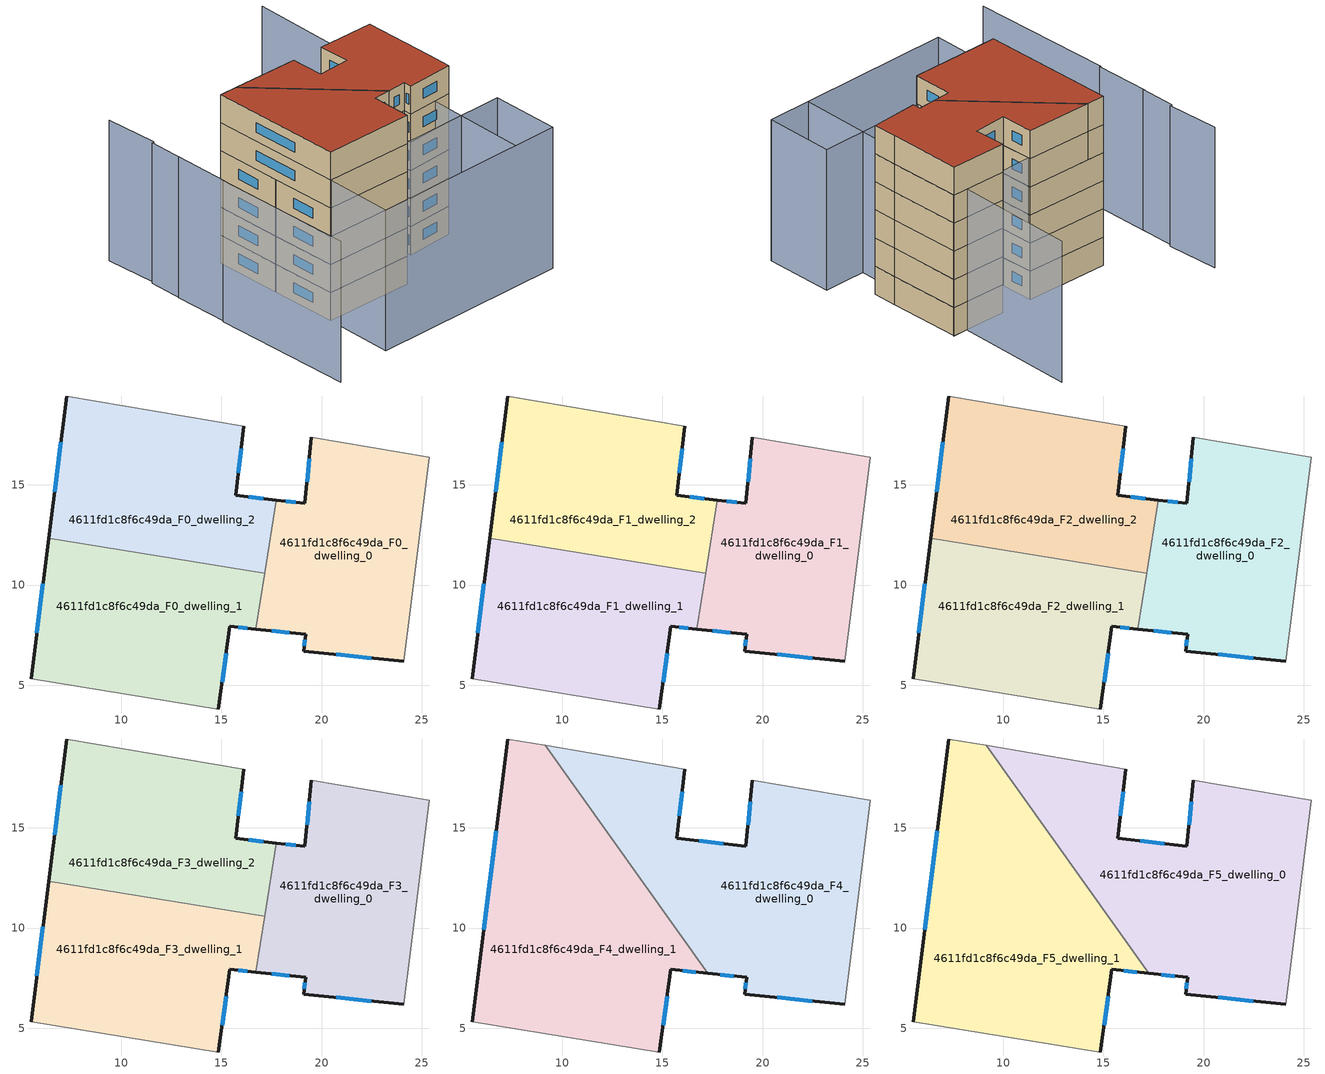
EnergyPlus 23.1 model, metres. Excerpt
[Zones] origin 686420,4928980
4611fd1c8f6c49da_F0_dwelling_0
 floor ground (EU_floor_Construction): 25.39,16.38 24.44,8.73 24.1,6.19 19.1,6.7 19.2,7.54 16.7,7.8 17.75,14.25 19.17,14.08 19.49,17.37 z0
 wall outside (EU_wall_Construction): 16.7,7.8 19.2,7.54 19.1,6.7 24.1,6.19 / 19.49,17.37 19.17,14.08 17.75,14.25 z0:3
 wall adiabatic (EU_wall_Construction): 24.1,6.19 24.44,8.73 25.39,16.38 19.49,17.37 z0:3
 wall to 4611fd1c8f6c49da_F0_dwelling_2 (EU_wall_Construction): 17.75,14.25 17.15,10.6 z0:3
 wall to 4611fd1c8f6c49da_F0_dwelling_1 (EU_wall_Construction): 17.15,10.6 16.7,7.8 z0:3
 window (EU_Window_Construction): 17.51,7.71 18.38,7.62 / 18.71,14.13 18.21,14.19 / 19.38,16.3 19.27,15.15 / 20.72,6.54 22.47,6.36 / 19.16,7.27 19.13,6.97 z0.98:2.02
4611fd1c8f6c49da_F0_dwelling_1
 floor ground (EU_floor_Construction): 17.16,10.6 16.7,7.8 15.41,7.93 14.85,3.81 5.49,5.33 6.37,12.35 z0
 wall outside (EU_wall_Construction): 14.85,3.81 15.41,7.93 16.7,7.8 / 6.37,12.35 5.49,5.33 z0:3
 wall adiabatic (EU_wall_Construction): 5.49,5.33 14.85,3.81 z0:3
 wall to 4611fd1c8f6c49da_F0_dwelling_2 (EU_wall_Construction): 17.16,10.6 6.37,12.35 z0:3
 window (EU_Window_Construction): 15.03,5.15 15.23,6.59 / 6.09,10.07 5.78,7.61 / 15.83,7.89 16.28,7.84 z0.98:2.02
4611fd1c8f6c49da_F0_dwelling_2
 floor ground (EU_floor_Construction): 16.11,17.92 15.71,14.48 17.75,14.25 17.16,10.6 6.37,12.35 7.27,19.44 z0
 wall outside (EU_wall_Construction): 17.75,14.25 15.71,14.48 16.11,17.92 / 7.27,19.44 6.37,12.35 z0:3
 wall adiabatic (EU_wall_Construction): 16.11,17.92 7.27,19.44 z0:3
 window (EU_Window_Construction): 15.84,15.6 15.98,16.8 / 17.08,14.32 16.37,14.4 / 6.98,17.13 6.66,14.66 z0.98:2.02
4611fd1c8f6c49da_F1_dwelling_0
 floor to 4611fd1c8f6c49da_F0_dwelling_0 (EU_floor_Construction): 25.39,16.38 24.44,8.73 24.1,6.19 19.1,6.7 19.2,7.54 16.7,7.8 17.75,14.25 19.17,14.08 19.49,17.37 z3
 wall outside (EU_wall_Construction): 16.7,7.8 19.2,7.54 19.1,6.7 24.1,6.19 / 19.49,17.37 19.17,14.08 17.75,14.25 z3:6
 wall adiabatic (EU_wall_Construction): 24.1,6.19 24.44,8.73 25.39,16.38 19.49,17.37 z3:6
 wall to 4611fd1c8f6c49da_F1_dwelling_2 (EU_wall_Construction): 17.75,14.25 17.15,10.6 z3:6
 wall to 4611fd1c8f6c49da_F1_dwelling_1 (EU_wall_Construction): 17.15,10.6 16.7,7.8 z3:6
 window (EU_Window_Construction): 17.51,7.71 18.38,7.62 / 18.71,14.13 18.21,14.19 / 19.38,16.3 19.27,15.15 / 20.72,6.54 22.47,6.36 / 19.16,7.27 19.13,6.97 z3.98:5.02
4611fd1c8f6c49da_F1_dwelling_1
 floor to 4611fd1c8f6c49da_F0_dwelling_1 (EU_floor_Construction): 17.16,10.6 16.7,7.8 15.41,7.93 14.85,3.81 5.49,5.33 6.37,12.35 z3
 wall outside (EU_wall_Construction): 14.85,3.81 15.41,7.93 16.7,7.8 / 6.37,12.35 5.49,5.33 z3:6
 wall adiabatic (EU_wall_Construction): 5.49,5.33 14.85,3.81 z3:6
 wall to 4611fd1c8f6c49da_F1_dwelling_2 (EU_wall_Construction): 17.16,10.6 6.37,12.35 z3:6
 window (EU_Window_Construction): 15.03,5.15 15.23,6.59 / 6.09,10.07 5.78,7.61 / 15.83,7.89 16.28,7.84 z3.98:5.02
4611fd1c8f6c49da_F1_dwelling_2
 floor to 4611fd1c8f6c49da_F0_dwelling_2 (EU_floor_Construction): 16.11,17.92 15.71,14.48 17.75,14.25 17.16,10.6 6.37,12.35 7.27,19.44 z3
 wall outside (EU_wall_Construction): 17.75,14.25 15.71,14.48 16.11,17.92 / 7.27,19.44 6.37,12.35 z3:6
 wall adiabatic (EU_wall_Construction): 16.11,17.92 7.27,19.44 z3:6
 window (EU_Window_Construction): 15.84,15.6 15.98,16.8 / 17.08,14.32 16.37,14.4 / 6.98,17.13 6.66,14.66 z3.98:5.02
4611fd1c8f6c49da_F2_dwelling_0
 floor to 4611fd1c8f6c49da_F1_dwelling_0 (EU_floor_Construction): 25.39,16.38 24.44,8.73 24.1,6.19 19.1,6.7 19.2,7.54 16.7,7.8 17.75,14.25 19.17,14.08 19.49,17.37 z6
 wall outside (EU_wall_Construction): 16.7,7.8 19.2,7.54 19.1,6.7 24.1,6.19 / 19.49,17.37 19.17,14.08 17.75,14.25 z6:9
 wall adiabatic (EU_wall_Construction): 24.1,6.19 24.44,8.73 25.39,16.38 19.49,17.37 z6:9
 wall to 4611fd1c8f6c49da_F2_dwelling_2 (EU_wall_Construction): 17.75,14.25 17.15,10.6 z6:9
 wall to 4611fd1c8f6c49da_F2_dwelling_1 (EU_wall_Construction): 17.15,10.6 16.7,7.8 z6:9
 window (EU_Window_Construction): 17.51,7.71 18.38,7.62 / 18.71,14.13 18.21,14.19 / 19.38,16.3 19.27,15.15 / 20.72,6.54 22.47,6.36 / 19.16,7.27 19.13,6.97 z6.98:8.02
4611fd1c8f6c49da_F2_dwelling_1
 floor to 4611fd1c8f6c49da_F1_dwelling_1 (EU_floor_Construction): 17.16,10.6 16.7,7.8 15.41,7.93 14.85,3.81 5.49,5.33 6.37,12.35 z6
 wall outside (EU_wall_Construction): 14.85,3.81 15.41,7.93 16.7,7.8 / 6.37,12.35 5.49,5.33 z6:9
 wall adiabatic (EU_wall_Construction): 5.49,5.33 14.85,3.81 z6:9
 wall to 4611fd1c8f6c49da_F2_dwelling_2 (EU_wall_Construction): 17.16,10.6 6.37,12.35 z6:9
 window (EU_Window_Construction): 15.03,5.15 15.23,6.59 / 6.09,10.07 5.78,7.61 / 15.83,7.89 16.28,7.84 z6.98:8.02
4611fd1c8f6c49da_F2_dwelling_2
 floor to 4611fd1c8f6c49da_F1_dwelling_2 (EU_floor_Construction): 16.11,17.92 15.71,14.48 17.75,14.25 17.16,10.6 6.37,12.35 7.27,19.44 z6
 wall outside (EU_wall_Construction): 17.75,14.25 15.71,14.48 16.11,17.92 / 7.27,19.44 6.37,12.35 z6:9
 wall adiabatic (EU_wall_Construction): 16.11,17.92 7.27,19.44 z6:9
 window (EU_Window_Construction): 15.84,15.6 15.98,16.8 / 17.08,14.32 16.37,14.4 / 6.98,17.13 6.66,14.66 z6.98:8.02
4611fd1c8f6c49da_F3_dwelling_0
 floor to 4611fd1c8f6c49da_F2_dwelling_0 (EU_floor_Construction): 25.39,16.38 24.44,8.73 24.1,6.19 19.1,6.7 19.2,7.54 16.7,7.8 17.75,14.25 19.17,14.08 19.49,17.37 z9
 wall outside (EU_wall_Construction): 16.7,7.8 19.2,7.54 19.1,6.7 24.1,6.19 / 19.49,17.37 19.17,14.08 17.75,14.25 z9:12
 wall adiabatic (EU_wall_Construction): 24.1,6.19 24.44,8.73 25.39,16.38 19.49,17.37 z9:12
 wall to 4611fd1c8f6c49da_F3_dwelling_2 (EU_wall_Construction): 17.75,14.25 17.15,10.6 z9:12
 wall to 4611fd1c8f6c49da_F3_dwelling_1 (EU_wall_Construction): 17.15,10.6 16.7,7.8 z9:12
 window (EU_Window_Construction): 17.51,7.71 18.38,7.62 / 18.71,14.13 18.21,14.19 / 19.38,16.3 19.27,15.15 / 20.72,6.54 22.47,6.36 / 19.16,7.27 19.13,6.97 z9.98:11.02
4611fd1c8f6c49da_F3_dwelling_1
 floor to 4611fd1c8f6c49da_F2_dwelling_1 (EU_floor_Construction): 17.16,10.6 16.7,7.8 15.41,7.93 14.85,3.81 5.49,5.33 6.37,12.35 z9
 wall outside (EU_wall_Construction): 14.85,3.81 15.41,7.93 16.7,7.8 / 6.37,12.35 5.49,5.33 z9:12
 wall adiabatic (EU_wall_Construction): 5.49,5.33 14.85,3.81 z9:12
 wall to 4611fd1c8f6c49da_F3_dwelling_2 (EU_wall_Construction): 17.16,10.6 6.37,12.35 z9:12
 window (EU_Window_Construction): 15.03,5.15 15.23,6.59 / 6.09,10.07 5.78,7.61 / 15.83,7.89 16.28,7.84 z9.98:11.02
4611fd1c8f6c49da_F3_dwelling_2
 floor to 4611fd1c8f6c49da_F2_dwelling_2 (EU_floor_Construction): 16.11,17.92 15.71,14.48 17.75,14.25 17.16,10.6 6.37,12.35 7.27,19.44 z9
 wall outside (EU_wall_Construction): 17.75,14.25 15.71,14.48 16.11,17.92 / 7.27,19.44 6.37,12.35 z9:12
 wall adiabatic (EU_wall_Construction): 16.11,17.92 7.27,19.44 z9:12
 window (EU_Window_Construction): 15.84,15.6 15.98,16.8 / 17.08,14.32 16.37,14.4 / 6.98,17.13 6.66,14.66 z9.98:11.02
4611fd1c8f6c49da_F4_dwelling_0
 floor to 4611fd1c8f6c49da_F3_dwelling_0 (EU_floor_Construction): 25.39,16.38 24.44,8.73 24.1,6.19 19.1,6.7 19.2,7.54 17.26,7.74 16.8,8.39 17.75,14.25 19.17,14.08 19.49,17.37 z12
 floor to 4611fd1c8f6c49da_F3_dwelling_1 (EU_floor_Construction): 17.15,10.6 16.8,8.39 14.97,10.95 z12
 floor to 4611fd1c8f6c49da_F3_dwelling_2 (EU_floor_Construction): 16.11,17.92 15.71,14.48 17.75,14.25 17.15,10.6 14.97,10.95 9.15,19.12 z12
 wall outside (EU_wall_Construction): 17.26,7.74 19.2,7.54 19.1,6.7 24.1,6.19 / 19.49,17.37 19.17,14.08 15.71,14.48 16.11,17.92 z12:15
 wall to 4611fd1c8f6c49da_F4_dwelling_1 (EU_wall_Construction): 9.15,19.12 17.26,7.74 z12:15
 wall adiabatic (EU_wall_Construction): 16.11,17.92 9.15,19.12 / 24.1,6.19 24.44,8.73 25.39,16.38 19.49,17.37 z12:15
 window (EU_Window_Construction): 17.89,7.68 18.57,7.61 / 15.84,15.6 15.98,16.8 / 18.04,14.21 16.83,14.35 / 19.38,16.3 19.27,15.15 / 20.72,6.54 22.47,6.36 / 19.16,7.27 19.13,6.97 z12.98:14.02
4611fd1c8f6c49da_F4_dwelling_1
 floor to 4611fd1c8f6c49da_F3_dwelling_1 (EU_floor_Construction): 14.97,10.95 16.8,8.39 16.7,7.8 15.41,7.93 14.85,3.81 5.49,5.33 6.37,12.35 z12
 floor to 4611fd1c8f6c49da_F3_dwelling_2 (EU_floor_Construction): 9.15,19.12 14.97,10.95 6.37,12.35 7.27,19.44 z12
 floor to 4611fd1c8f6c49da_F3_dwelling_0 (EU_floor_Construction): 16.8,8.39 17.26,7.74 16.7,7.8 z12
 wall outside (EU_wall_Construction): 7.27,19.44 5.49,5.33 / 14.85,3.81 15.41,7.93 17.26,7.74 z12:15
 wall adiabatic (EU_wall_Construction): 9.15,19.12 7.27,19.44 / 5.49,5.33 14.85,3.81 z12:15
 window (EU_Window_Construction): 6.69,14.85 6.07,9.92 / 16.01,7.87 16.66,7.8 / 15.03,5.15 15.23,6.59 z12.98:14.02
4611fd1c8f6c49da_F5_dwelling_0
 floor to 4611fd1c8f6c49da_F4_dwelling_0 (EU_floor_Construction): 25.39,16.38 24.44,8.73 24.1,6.19 19.1,6.7 19.2,7.54 17.26,7.74 9.15,19.12 16.11,17.92 15.71,14.48 19.17,14.08 19.49,17.37 z15
 wall outside (EU_wall_Construction): 17.26,7.74 19.2,7.54 19.1,6.7 24.1,6.19 / 19.49,17.37 19.17,14.08 15.71,14.48 16.11,17.92 z15:18
 wall to 4611fd1c8f6c49da_F5_dwelling_1 (EU_wall_Construction): 9.15,19.12 17.26,7.74 z15:18
 wall adiabatic (EU_wall_Construction): 16.11,17.92 9.15,19.12 / 24.1,6.19 24.44,8.73 25.39,16.38 19.49,17.37 z15:18
 window (EU_Window_Construction): 17.89,7.68 18.57,7.61 / 15.84,15.6 15.98,16.8 / 18.04,14.21 16.83,14.35 / 19.38,16.3 19.27,15.15 / 20.72,6.54 22.47,6.36 / 19.16,7.27 19.13,6.97 z15.98:17.02
 roof outside (EU_roof_Construction): 24.1,6.19 24.44,8.73 25.39,16.38 19.49,17.37 19.17,14.08 15.71,14.48 16.11,17.92 9.15,19.12 17.26,7.74 19.2,7.54 19.1,6.7 z18
4611fd1c8f6c49da_F5_dwelling_1
 floor to 4611fd1c8f6c49da_F4_dwelling_1 (EU_floor_Construction): 9.15,19.12 17.26,7.74 15.41,7.93 14.85,3.81 5.49,5.33 7.27,19.44 z15
 wall outside (EU_wall_Construction): 7.27,19.44 5.49,5.33 / 14.85,3.81 15.41,7.93 17.26,7.74 z15:18
 wall adiabatic (EU_wall_Construction): 9.15,19.12 7.27,19.44 / 5.49,5.33 14.85,3.81 z15:18
 window (EU_Window_Construction): 6.69,14.85 6.07,9.92 / 16.01,7.87 16.66,7.8 / 15.03,5.15 15.23,6.59 z15.98:17.02
 roof outside (EU_roof_Construction): 14.85,3.81 15.41,7.93 17.26,7.74 9.15,19.12 7.27,19.44 5.49,5.33 z18
shading: -0.63,13 -2.38,-2 / 20.67,-4.23 25.76,29.07 / 0.19,18.76 -0.51,12.94 / 0.7,22.21 0.15,18.44 / 1.42,27.73 0.92,22.2 / 25.49,16.37 7.19,18.88 / 25.24,-4.89 4.44,-1.85 / 4.44,-1.85 5.49,5.33 / 5.49,5.33 26.29,2.29 / 26.29,2.29 25.24,-4.89 z0:15
[Building]
EU S2 Campaign: North Axis=0; Terrain=City; Solar Distribution=FullExterior
[Site:Location]
Bologna: Latitude=44.5; Longitude=11.25; Time Zone=1; Elevation=37
[SizingPeriod:WeatherFileDays]
AnnualSizingPeriod: Begin Month=1; Begin Day of Month=1; End Month=12; End Day of Month=31; Day of Week for Start Day=Monday; Use Weather File Daylight Saving Period=No; Use Weather File Rain and Snow Indicators=No
[MATERIAL]
EU_InternalMass_Material: Roughness=MediumRough; Thickness=0.1; Conductivity=1; Density=1800; Specific Heat=900; Thermal Absorptance=0.9; Solar Absorptance=0.7; Visible Absorptance=0.7
[MATERIAL:NOMASS] Roughness=MediumRough; Thermal Absorptance=0.9; Solar Absorptance=0.7; Visible Absorptance=0.7
Name | Thermal Resistance
EU_wall_NoMass | 0.905828
EU_roof_NoMass | 0.37593
EU_floor_NoMass | 0.67114
[WINDOWMATERIAL:SIMPLEGLAZINGSYSTEM]
EU_Window_SimpleGlazing: UFactor=4.52486; Solar Heat Gain Coefficient=0.85; Visible Transmittance=0.85
[CONSTRUCTION]
EU_wall_Construction: EU_wall_NoMass
EU_roof_Construction: EU_roof_NoMass
EU_floor_Construction: EU_floor_NoMass
EU_InternalMass_Construction: EU_InternalMass_Material
EU_Window_Construction: EU_Window_SimpleGlazing
[ZONE] Type=1; Multiplier=1; Ceiling Height=autocalculate; Floor Area=autocalculate; Part of Total Floor Area=Yes
Name | Volume
4611fd1c8f6c49da_F0_dwelling_0; 4611fd1c8f6c49da_F1_dwelling_0; 4611fd1c8f6c49da_F2_dwelling_0; 4611fd1c8f6c49da_F3_dwelling_0 | 213.33
4611fd1c8f6c49da_F4_dwelling_0; 4611fd1c8f6c49da_F5_dwelling_0 | 320.003
4611fd1c8f6c49da_F0_dwelling_1; 4611fd1c8f6c49da_F1_dwelling_1; 4611fd1c8f6c49da_F2_dwelling_1; 4611fd1c8f6c49da_F3_dwelling_1 | 213.338
4611fd1c8f6c49da_F4_dwelling_1; 4611fd1c8f6c49da_F5_dwelling_1 | 319.991
4611fd1c8f6c49da_F0_dwelling_2; 4611fd1c8f6c49da_F1_dwelling_2; 4611fd1c8f6c49da_F2_dwelling_2; 4611fd1c8f6c49da_F3_dwelling_2 | 213.333
[INTERNALMASS] Construction=EU_InternalMass_Construction
Name | Zone or ZoneList | Surface Area
4611fd1c8f6c49da_F0_dwelling_0_EU_InternalMass | 4611fd1c8f6c49da_F0_dwelling_0 | 71.1098
4611fd1c8f6c49da_F0_dwelling_1_EU_InternalMass | 4611fd1c8f6c49da_F0_dwelling_1 | 71.1127
4611fd1c8f6c49da_F0_dwelling_2_EU_InternalMass | 4611fd1c8f6c49da_F0_dwelling_2 | 71.112
4611fd1c8f6c49da_F1_dwelling_0_EU_InternalMass | 4611fd1c8f6c49da_F1_dwelling_0 | 71.1098
4611fd1c8f6c49da_F1_dwelling_1_EU_InternalMass | 4611fd1c8f6c49da_F1_dwelling_1 | 71.1127
4611fd1c8f6c49da_F1_dwelling_2_EU_InternalMass | 4611fd1c8f6c49da_F1_dwelling_2 | 71.112
4611fd1c8f6c49da_F2_dwelling_0_EU_InternalMass | 4611fd1c8f6c49da_F2_dwelling_0 | 71.1098
4611fd1c8f6c49da_F2_dwelling_1_EU_InternalMass | 4611fd1c8f6c49da_F2_dwelling_1 | 71.1127
4611fd1c8f6c49da_F2_dwelling_2_EU_InternalMass | 4611fd1c8f6c49da_F2_dwelling_2 | 71.112
4611fd1c8f6c49da_F3_dwelling_0_EU_InternalMass | 4611fd1c8f6c49da_F3_dwelling_0 | 71.1098
4611fd1c8f6c49da_F3_dwelling_1_EU_InternalMass | 4611fd1c8f6c49da_F3_dwelling_1 | 71.1127
4611fd1c8f6c49da_F3_dwelling_2_EU_InternalMass | 4611fd1c8f6c49da_F3_dwelling_2 | 71.112
4611fd1c8f6c49da_F4_dwelling_0_EU_InternalMass | 4611fd1c8f6c49da_F4_dwelling_0 | 106.668
4611fd1c8f6c49da_F4_dwelling_1_EU_InternalMass | 4611fd1c8f6c49da_F4_dwelling_1 | 106.663
4611fd1c8f6c49da_F5_dwelling_0_EU_InternalMass | 4611fd1c8f6c49da_F5_dwelling_0 | 106.668
4611fd1c8f6c49da_F5_dwelling_1_EU_InternalMass | 4611fd1c8f6c49da_F5_dwelling_1 | 106.663
[OTHEREQUIPMENT] Fuel Type=Electricity; Design Level Calculation Method=Watts/Area; Power per Zone Floor Area=1; Fraction Latent=0; Fraction Radiant=0; Fraction Lost=0; Carbon Dioxide Generation Rate=0; EndUse Subcategory=EU_Step8_InternalGains
Name | Zone or ZoneList or Space or SpaceList | Schedule
EU_Step8_InternalGain_4611fd1c8f6c49da_F0_dwelling_0_f000 | 4611fd1c8f6c49da_F0_dwelling_0 | EU_Step8_GainSchedule_4611fd1c8f6c49da_F0_dwelling_0_f000
EU_Step8_InternalGain_4611fd1c8f6c49da_F0_dwelling_1_f000 | 4611fd1c8f6c49da_F0_dwelling_1 | EU_Step8_GainSchedule_4611fd1c8f6c49da_F0_dwelling_1_f000
EU_Step8_InternalGain_4611fd1c8f6c49da_F0_dwelling_2_f000 | 4611fd1c8f6c49da_F0_dwelling_2 | EU_Step8_GainSchedule_4611fd1c8f6c49da_F0_dwelling_2_f000
EU_Step8_InternalGain_4611fd1c8f6c49da_F1_dwelling_0_f000 | 4611fd1c8f6c49da_F1_dwelling_0 | EU_Step8_GainSchedule_4611fd1c8f6c49da_F1_dwelling_0_f000
EU_Step8_InternalGain_4611fd1c8f6c49da_F1_dwelling_1_f000 | 4611fd1c8f6c49da_F1_dwelling_1 | EU_Step8_GainSchedule_4611fd1c8f6c49da_F1_dwelling_1_f000
EU_Step8_InternalGain_4611fd1c8f6c49da_F1_dwelling_2_f000 | 4611fd1c8f6c49da_F1_dwelling_2 | EU_Step8_GainSchedule_4611fd1c8f6c49da_F1_dwelling_2_f000
EU_Step8_InternalGain_4611fd1c8f6c49da_F2_dwelling_0_f000 | 4611fd1c8f6c49da_F2_dwelling_0 | EU_Step8_GainSchedule_4611fd1c8f6c49da_F2_dwelling_0_f000
EU_Step8_InternalGain_4611fd1c8f6c49da_F2_dwelling_1_f000 | 4611fd1c8f6c49da_F2_dwelling_1 | EU_Step8_GainSchedule_4611fd1c8f6c49da_F2_dwelling_1_f000
EU_Step8_InternalGain_4611fd1c8f6c49da_F2_dwelling_2_f000 | 4611fd1c8f6c49da_F2_dwelling_2 | EU_Step8_GainSchedule_4611fd1c8f6c49da_F2_dwelling_2_f000
EU_Step8_InternalGain_4611fd1c8f6c49da_F3_dwelling_0_f000 | 4611fd1c8f6c49da_F3_dwelling_0 | EU_Step8_GainSchedule_4611fd1c8f6c49da_F3_dwelling_0_f000
EU_Step8_InternalGain_4611fd1c8f6c49da_F3_dwelling_1_f000 | 4611fd1c8f6c49da_F3_dwelling_1 | EU_Step8_GainSchedule_4611fd1c8f6c49da_F3_dwelling_1_f000
EU_Step8_InternalGain_4611fd1c8f6c49da_F3_dwelling_2_f000 | 4611fd1c8f6c49da_F3_dwelling_2 | EU_Step8_GainSchedule_4611fd1c8f6c49da_F3_dwelling_2_f000
EU_Step8_InternalGain_4611fd1c8f6c49da_F4_dwelling_0_f000 | 4611fd1c8f6c49da_F4_dwelling_0 | EU_Step8_GainSchedule_4611fd1c8f6c49da_F4_dwelling_0_f000
EU_Step8_InternalGain_4611fd1c8f6c49da_F4_dwelling_1_f000 | 4611fd1c8f6c49da_F4_dwelling_1 | EU_Step8_GainSchedule_4611fd1c8f6c49da_F4_dwelling_1_f000
EU_Step8_InternalGain_4611fd1c8f6c49da_F5_dwelling_0_f000 | 4611fd1c8f6c49da_F5_dwelling_0 | EU_Step8_GainSchedule_4611fd1c8f6c49da_F5_dwelling_0_f000
EU_Step8_InternalGain_4611fd1c8f6c49da_F5_dwelling_1_f000 | 4611fd1c8f6c49da_F5_dwelling_1 | EU_Step8_GainSchedule_4611fd1c8f6c49da_F5_dwelling_1_f000
[ZONEVENTILATION:DESIGNFLOWRATE] Schedule=EU_AlwaysOn; Design Flow Rate Calculation Method=AirChanges/Hour; Air Changes per Hour=0.73129; Ventilation Type=Natural; Fan Pressure Rise=0; Fan Total Efficiency=1; Constant Term Coefficient=1; Temperature Term Coefficient=0; Velocity Term Coefficient=0; Velocity Squared Term Coefficient=0; Minimum Indoor Temperature=-100; Maximum Indoor Temperature=100; Delta Temperature=-100; Minimum Outdoor Temperature=-100; Maximum Outdoor Temperature=100; Maximum Wind Speed=40
Name | Zone or ZoneList or Space or SpaceList
EU_ConstantAir_4611fd1c8f6c49da_F0_dwelling_0 | 4611fd1c8f6c49da_F0_dwelling_0
EU_ConstantAir_4611fd1c8f6c49da_F0_dwelling_1 | 4611fd1c8f6c49da_F0_dwelling_1
EU_ConstantAir_4611fd1c8f6c49da_F0_dwelling_2 | 4611fd1c8f6c49da_F0_dwelling_2
EU_ConstantAir_4611fd1c8f6c49da_F1_dwelling_0 | 4611fd1c8f6c49da_F1_dwelling_0
EU_ConstantAir_4611fd1c8f6c49da_F1_dwelling_1 | 4611fd1c8f6c49da_F1_dwelling_1
EU_ConstantAir_4611fd1c8f6c49da_F1_dwelling_2 | 4611fd1c8f6c49da_F1_dwelling_2
EU_ConstantAir_4611fd1c8f6c49da_F2_dwelling_0 | 4611fd1c8f6c49da_F2_dwelling_0
EU_ConstantAir_4611fd1c8f6c49da_F2_dwelling_1 | 4611fd1c8f6c49da_F2_dwelling_1
EU_ConstantAir_4611fd1c8f6c49da_F2_dwelling_2 | 4611fd1c8f6c49da_F2_dwelling_2
EU_ConstantAir_4611fd1c8f6c49da_F3_dwelling_0 | 4611fd1c8f6c49da_F3_dwelling_0
EU_ConstantAir_4611fd1c8f6c49da_F3_dwelling_1 | 4611fd1c8f6c49da_F3_dwelling_1
EU_ConstantAir_4611fd1c8f6c49da_F3_dwelling_2 | 4611fd1c8f6c49da_F3_dwelling_2
EU_ConstantAir_4611fd1c8f6c49da_F4_dwelling_0 | 4611fd1c8f6c49da_F4_dwelling_0
EU_ConstantAir_4611fd1c8f6c49da_F4_dwelling_1 | 4611fd1c8f6c49da_F4_dwelling_1
EU_ConstantAir_4611fd1c8f6c49da_F5_dwelling_0 | 4611fd1c8f6c49da_F5_dwelling_0
EU_ConstantAir_4611fd1c8f6c49da_F5_dwelling_1 | 4611fd1c8f6c49da_F5_dwelling_1
[HVACTEMPLATE:THERMOSTAT] Constant Heating Setpoint=20; Constant Cooling Setpoint=50
EU_HeatOnly_4611fd1c8f6c49da_F0_dwelling_0; EU_HeatOnly_4611fd1c8f6c49da_F0_dwelling_1; EU_HeatOnly_4611fd1c8f6c49da_F0_dwelling_2; EU_HeatOnly_4611fd1c8f6c49da_F1_dwelling_0; EU_HeatOnly_4611fd1c8f6c49da_F1_dwelling_1; EU_HeatOnly_4611fd1c8f6c49da_F1_dwelling_2; EU_HeatOnly_4611fd1c8f6c49da_F2_dwelling_0; EU_HeatOnly_4611fd1c8f6c49da_F2_dwelling_1; EU_HeatOnly_4611fd1c8f6c49da_F2_dwelling_2; EU_HeatOnly_4611fd1c8f6c49da_F3_dwelling_0; EU_HeatOnly_4611fd1c8f6c49da_F3_dwelling_1; EU_HeatOnly_4611fd1c8f6c49da_F3_dwelling_2; EU_HeatOnly_4611fd1c8f6c49da_F4_dwelling_0; EU_HeatOnly_4611fd1c8f6c49da_F4_dwelling_1; EU_HeatOnly_4611fd1c8f6c49da_F5_dwelling_0; EU_HeatOnly_4611fd1c8f6c49da_F5_dwelling_1
[HVACTEMPLATE:ZONE:IDEALLOADSAIRSYSTEM] System Availability Schedule=EU_AlwaysOn; Maximum Heating Supply Air Temperature=50; Minimum Cooling Supply Air Temperature=13; Maximum Heating Supply Air Humidity Ratio=0.0156; Minimum Cooling Supply Air Humidity Ratio=0.0077; Heating Limit=NoLimit; Cooling Limit=NoLimit; Heating Availability Schedule=EU_AlwaysOn; Cooling Availability Schedule=EU_CoolingOff; Dehumidification Control Type=ConstantSensibleHeatRatio; Cooling Sensible Heat Ratio=0.7; Dehumidification Setpoint=60; Humidification Control Type=None; Humidification Setpoint=30; Outdoor Air Method=None; Outdoor Air Flow Rate per Person=0.00944; Outdoor Air Flow Rate per Zone Floor Area=0; Outdoor Air Flow Rate per Zone=0; Demand Controlled Ventilation Type=None; Outdoor Air Economizer Type=NoEconomizer; Heat Recovery Type=None; Sensible Heat Recovery Effectiveness=0.7; Latent Heat Recovery Effectiveness=0.65
Name | Template Thermostat
4611fd1c8f6c49da_F0_dwelling_0 | EU_HeatOnly_4611fd1c8f6c49da_F0_dwelling_0
4611fd1c8f6c49da_F0_dwelling_1 | EU_HeatOnly_4611fd1c8f6c49da_F0_dwelling_1
4611fd1c8f6c49da_F0_dwelling_2 | EU_HeatOnly_4611fd1c8f6c49da_F0_dwelling_2
4611fd1c8f6c49da_F1_dwelling_0 | EU_HeatOnly_4611fd1c8f6c49da_F1_dwelling_0
4611fd1c8f6c49da_F1_dwelling_1 | EU_HeatOnly_4611fd1c8f6c49da_F1_dwelling_1
4611fd1c8f6c49da_F1_dwelling_2 | EU_HeatOnly_4611fd1c8f6c49da_F1_dwelling_2
4611fd1c8f6c49da_F2_dwelling_0 | EU_HeatOnly_4611fd1c8f6c49da_F2_dwelling_0
4611fd1c8f6c49da_F2_dwelling_1 | EU_HeatOnly_4611fd1c8f6c49da_F2_dwelling_1
4611fd1c8f6c49da_F2_dwelling_2 | EU_HeatOnly_4611fd1c8f6c49da_F2_dwelling_2
4611fd1c8f6c49da_F3_dwelling_0 | EU_HeatOnly_4611fd1c8f6c49da_F3_dwelling_0
4611fd1c8f6c49da_F3_dwelling_1 | EU_HeatOnly_4611fd1c8f6c49da_F3_dwelling_1
4611fd1c8f6c49da_F3_dwelling_2 | EU_HeatOnly_4611fd1c8f6c49da_F3_dwelling_2
4611fd1c8f6c49da_F4_dwelling_0 | EU_HeatOnly_4611fd1c8f6c49da_F4_dwelling_0
4611fd1c8f6c49da_F4_dwelling_1 | EU_HeatOnly_4611fd1c8f6c49da_F4_dwelling_1
4611fd1c8f6c49da_F5_dwelling_0 | EU_HeatOnly_4611fd1c8f6c49da_F5_dwelling_0
4611fd1c8f6c49da_F5_dwelling_1 | EU_HeatOnly_4611fd1c8f6c49da_F5_dwelling_1
[SIZING:ZONE] Zone Cooling Design Supply Air Temperature Input Method=SupplyAirTemperature; Zone Cooling Design Supply Air Temperature=13; Zone Heating Design Supply Air Temperature Input Method=SupplyAirTemperature; Zone Heating Design Supply Air Temperature=50; Zone Cooling Design Supply Air Humidity Ratio=0.008; Zone Heating Design Supply Air Humidity Ratio=0.008; Cooling Design Air Flow Method=DesignDay; Cooling Design Air Flow Rate=0; Cooling Minimum Air Flow per Zone Floor Area=0.000762; Cooling Minimum Air Flow=0; Cooling Minimum Air Flow Fraction=0.2; Heating Design Air Flow Method=DesignDay; Heating Design Air Flow Rate=0; Heating Maximum Air Flow per Zone Floor Area=0.002032; Heating Maximum Air Flow=0.141576; Heating Maximum Air Flow Fraction=0.3; Account for Dedicated Outdoor Air System=No; Dedicated Outdoor Air System Control Strategy=NeutralSupplyAir; Dedicated Outdoor Air Low Setpoint Temperature for Design=autosize; Dedicated Outdoor Air High Setpoint Temperature for Design=autosize; Zone Load Sizing Method=Sensible Load Only No Latent Load; Zone Latent Cooling Design Supply Air Humidity Ratio Input Method=HumidityRatioDifference; Zone Cooling Design Supply Air Humidity Ratio Difference=0.005; Zone Latent Heating Design Supply Air Humidity Ratio Input Method=HumidityRatioDifference; Zone Humidification Design Supply Air Humidity Ratio Difference=0.005
4611fd1c8f6c49da_F0_dwelling_0; 4611fd1c8f6c49da_F0_dwelling_1; 4611fd1c8f6c49da_F0_dwelling_2; 4611fd1c8f6c49da_F1_dwelling_0; 4611fd1c8f6c49da_F1_dwelling_1; 4611fd1c8f6c49da_F1_dwelling_2; 4611fd1c8f6c49da_F2_dwelling_0; 4611fd1c8f6c49da_F2_dwelling_1; 4611fd1c8f6c49da_F2_dwelling_2; 4611fd1c8f6c49da_F3_dwelling_0; 4611fd1c8f6c49da_F3_dwelling_1; 4611fd1c8f6c49da_F3_dwelling_2; 4611fd1c8f6c49da_F4_dwelling_0; 4611fd1c8f6c49da_F4_dwelling_1; 4611fd1c8f6c49da_F5_dwelling_0; 4611fd1c8f6c49da_F5_dwelling_1
[SCHEDULE:CONSTANT]
Name | Hourly Value
EU_AlwaysOn | 1
EU_CoolingOff | 0
[SCHEDULE:FILE] Column Number=1; Rows to Skip at Top=0; Number of Hours of Data=8760; Column Separator=Comma; Interpolate to Timestep=No; Minutes per Item=60; Adjust Schedule for Daylight Savings=Yes
Name | File
EU_Step8_GainSchedule_4611fd1c8f6c49da_F0_dwelling_0_f000 | ../../schedules/4611fd1c8f6c49da/4611fd1c8f6c49da_F0_dwelling_0_f000_gain.csv
EU_Step8_GainSchedule_4611fd1c8f6c49da_F0_dwelling_1_f000 | ../../schedules/4611fd1c8f6c49da/4611fd1c8f6c49da_F0_dwelling_1_f000_gain.csv
EU_Step8_GainSchedule_4611fd1c8f6c49da_F0_dwelling_2_f000 | ../../schedules/4611fd1c8f6c49da/4611fd1c8f6c49da_F0_dwelling_2_f000_gain.csv
EU_Step8_GainSchedule_4611fd1c8f6c49da_F1_dwelling_0_f000 | ../../schedules/4611fd1c8f6c49da/4611fd1c8f6c49da_F1_dwelling_0_f000_gain.csv
EU_Step8_GainSchedule_4611fd1c8f6c49da_F1_dwelling_1_f000 | ../../schedules/4611fd1c8f6c49da/4611fd1c8f6c49da_F1_dwelling_1_f000_gain.csv
EU_Step8_GainSchedule_4611fd1c8f6c49da_F1_dwelling_2_f000 | ../../schedules/4611fd1c8f6c49da/4611fd1c8f6c49da_F1_dwelling_2_f000_gain.csv
EU_Step8_GainSchedule_4611fd1c8f6c49da_F2_dwelling_0_f000 | ../../schedules/4611fd1c8f6c49da/4611fd1c8f6c49da_F2_dwelling_0_f000_gain.csv
EU_Step8_GainSchedule_4611fd1c8f6c49da_F2_dwelling_1_f000 | ../../schedules/4611fd1c8f6c49da/4611fd1c8f6c49da_F2_dwelling_1_f000_gain.csv
EU_Step8_GainSchedule_4611fd1c8f6c49da_F2_dwelling_2_f000 | ../../schedules/4611fd1c8f6c49da/4611fd1c8f6c49da_F2_dwelling_2_f000_gain.csv
EU_Step8_GainSchedule_4611fd1c8f6c49da_F3_dwelling_0_f000 | ../../schedules/4611fd1c8f6c49da/4611fd1c8f6c49da_F3_dwelling_0_f000_gain.csv
EU_Step8_GainSchedule_4611fd1c8f6c49da_F3_dwelling_1_f000 | ../../schedules/4611fd1c8f6c49da/4611fd1c8f6c49da_F3_dwelling_1_f000_gain.csv
EU_Step8_GainSchedule_4611fd1c8f6c49da_F3_dwelling_2_f000 | ../../schedules/4611fd1c8f6c49da/4611fd1c8f6c49da_F3_dwelling_2_f000_gain.csv
EU_Step8_GainSchedule_4611fd1c8f6c49da_F4_dwelling_0_f000 | ../../schedules/4611fd1c8f6c49da/4611fd1c8f6c49da_F4_dwelling_0_f000_gain.csv
EU_Step8_GainSchedule_4611fd1c8f6c49da_F4_dwelling_1_f000 | ../../schedules/4611fd1c8f6c49da/4611fd1c8f6c49da_F4_dwelling_1_f000_gain.csv
EU_Step8_GainSchedule_4611fd1c8f6c49da_F5_dwelling_0_f000 | ../../schedules/4611fd1c8f6c49da/4611fd1c8f6c49da_F5_dwelling_0_f000_gain.csv
EU_Step8_GainSchedule_4611fd1c8f6c49da_F5_dwelling_1_f000 | ../../schedules/4611fd1c8f6c49da/4611fd1c8f6c49da_F5_dwelling_1_f000_gain.csv
